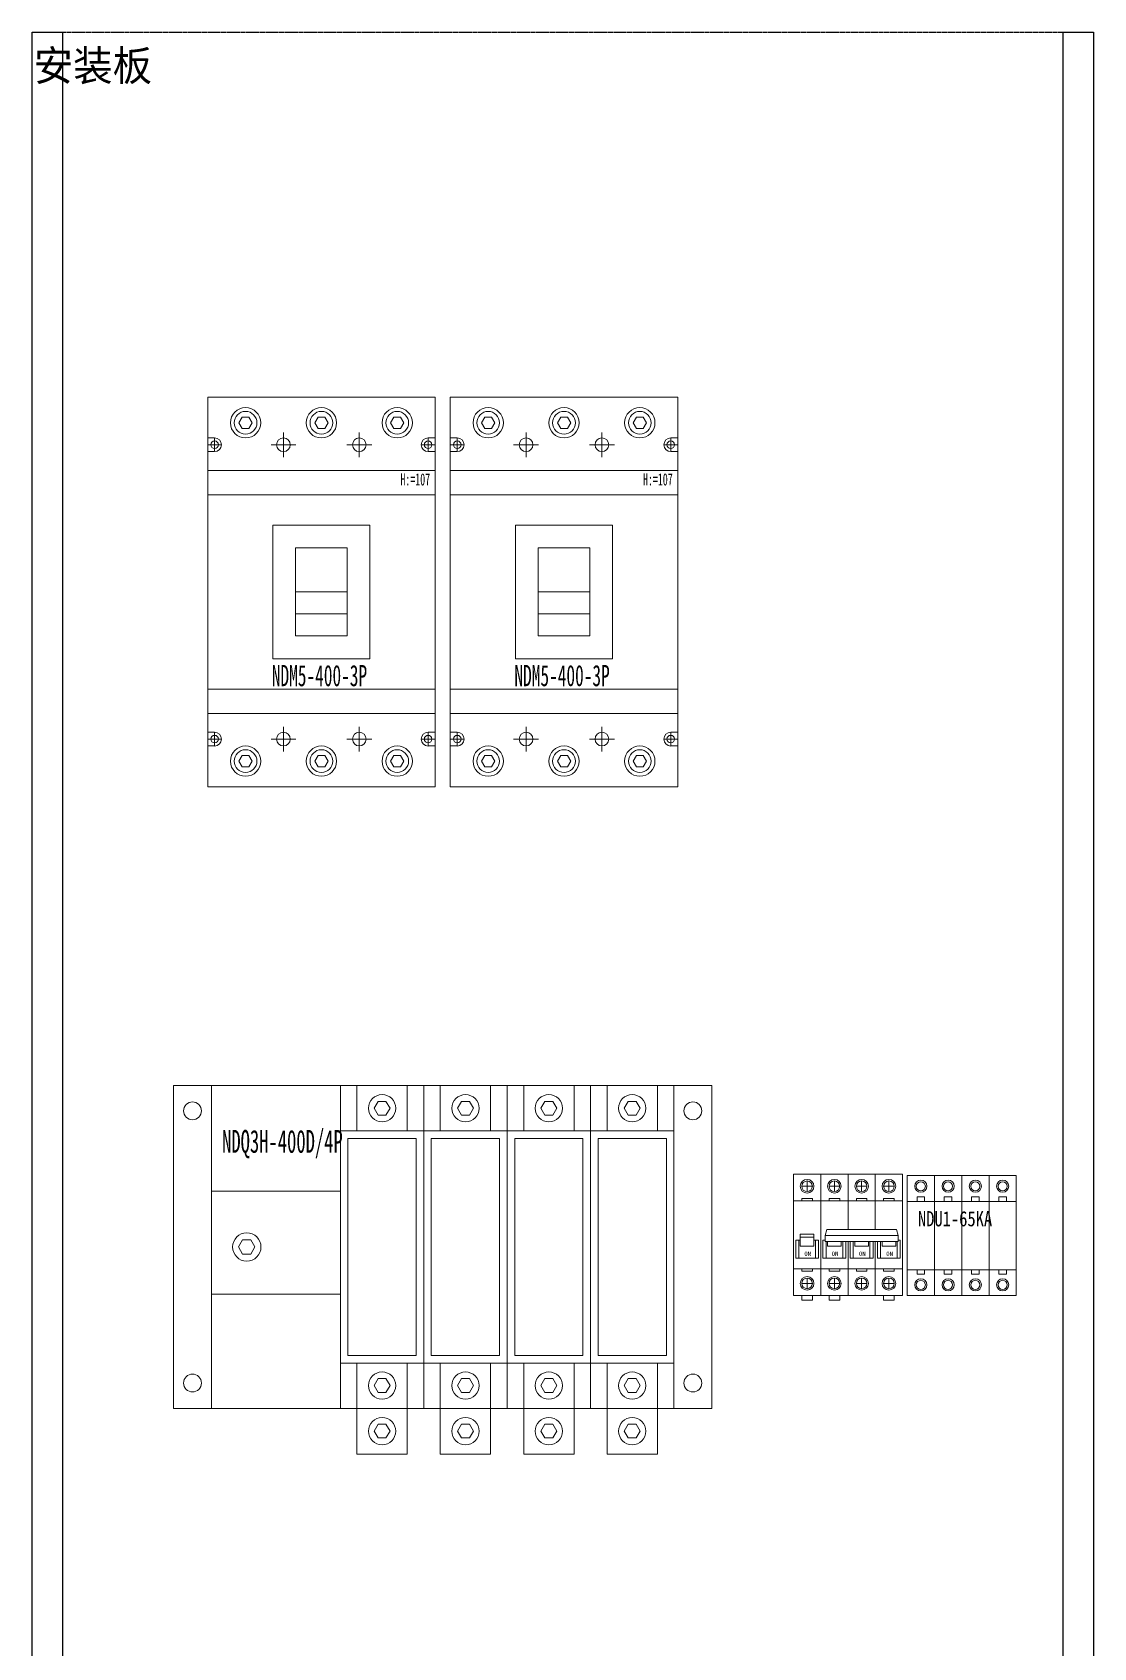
# Model space of a CAD drawing. Extents: x 315613 to 316313, y 295845 to 298045.
# Drawn here: x 315613 to 316313, y 296980 to 298045 of the extents above; entities that cross this region are included whole.
import ezdxf
from ezdxf.enums import TextEntityAlignment as Align

# ---------------------------------------------------------------- set-up
doc = ezdxf.new("R2010")
doc.units = 0
doc.header["$MEASUREMENT"] = 0
doc.linetypes.add('DASHED', pattern=[0.75, 0.5, -0.25])
doc.layers.add('E-UNIV-NOTE', color=6, linetype='Continuous')
doc.layers.add('布置图', color=30, linetype='Continuous')
doc.layers.add('细线', color=7, linetype='Continuous', lineweight=0)
doc.styles.add('宋', font='', dxfattribs={"width": 0.7})
doc.styles.add('宋体', font='', dxfattribs={"width": 0.8})
doc.styles.add('正常', font='')
doc.styles.get('宋').set_extended_font_data('SimSun')
doc.styles.get('宋体').set_extended_font_data('NSimSun')
doc.styles.get('正常').set_extended_font_data('FangSong_GB2312')

# ---------------------------------------------------------------- blocks, each defined once
blk = doc.blocks.new('Manufacturer光辉PartName塑壳断路器Series400ShellFrameLimitingCurrentRemarkPartTypeMinCurrent300MaxCurrent400Poles3PMinPower0MaxPower0LibType2DelFlgfalseUpdateDate')
at = {"layer": '细线'}
for p, q in [((-70.4, 101.5), (-75, 101.5)), ((-75, 97), (-65.9, 97)), ((-70.4, 101.5), (-70.4, 92.5)), ((-33.2, 97), (-16.8, 97)), ((-25, 105.2), (-25, 88.8)), ((16.8, 97), (33.2, 97)), ((25, 105.2), (25, 88.8)), ((75, 97), (65.9, 97)), ((70.4, 101.5), (70.4, 92.5)), ((70.4, 101.5), (75, 101.5)), ((-70.4, 92.5), (-75, 92.5)), ((70.4, 92.5), (75, 92.5)), ((-70.4, -92.5), (-75, -92.5)), ((-70.4, -101.5), (-70.4, -92.5)), ((-25, -105.2), (-25, -88.8)), ((25, -105.2), (25, -88.8)), ((70.4, -101.5), (70.4, -92.5)), ((70.4, -92.5), (75, -92.5)), ((-75, -97), (-65.9, -97)), ((-70.4, -101.5), (-75, -101.5)), ((-33.2, -97), (-16.8, -97)), ((16.8, -97), (33.2, -97)), ((75, -97), (65.9, -97)), ((70.4, -101.5), (75, -101.5))]:
    blk.add_line(p, q, dxfattribs=at)
for points in [[(-75, 128.5), (75, 128.5), (75, -128.5), (-75, -128.5)], [(-75, -80), (75, -80), (75, 80), (-75, 80)], [(-75, -64), (75, -64), (75, 64), (-75, 64)], [(-32, -44), (32, -44), (32, 44), (-32, 44)], [(-17, -29), (17, -29), (17, 29), (-17, 29)], [(-17, 0), (17, 0), (17, -29), (-17, -29)], [(17, -14.5), (-17, -14.5), (-17, 0), (17, 0)]]:
    blk.add_lwpolyline(points, close=True, dxfattribs=at)
at = {"layer": '细线', "color": 7}
for points in [[(-45.6, 111.5), (-47.8, 115.3), (-52.2, 115.3), (-54.4, 111.5), (-52.2, 107.7), (-47.8, 107.7)], [(4.4, 111.5), (2.2, 115.3), (-2.2, 115.3), (-4.4, 111.5), (-2.2, 107.7), (2.2, 107.7)], [(54.4, 111.5), (52.2, 115.3), (47.8, 115.3), (45.6, 111.5), (47.8, 107.7), (52.2, 107.7)], [(-45.6, -111.5), (-47.8, -115.3), (-52.2, -115.3), (-54.4, -111.5), (-52.2, -107.7), (-47.8, -107.7)], [(4.4, -111.5), (2.2, -115.3), (-2.2, -115.3), (-4.4, -111.5), (-2.2, -107.7), (2.2, -107.7)], [(54.4, -111.5), (52.2, -115.3), (47.8, -115.3), (45.6, -111.5), (47.8, -107.7), (52.2, -107.7)]]:
    blk.add_lwpolyline(points, close=True, dxfattribs=at)
at = {"layer": '细线'}
for centre, radius in [((-50, 111.5), 10), ((0, 111.5), 10), ((50, 111.5), 10), ((-70.4, 97), 2.5), ((-25, 97), 4.5), ((25, 97), 4.5), ((70.4, 97), 2.5), ((-70.4, -97), 2.5), ((-25, -97), 4.5), ((25, -97), 4.5), ((70.4, -97), 2.5), ((-50, -111.5), 10), ((0, -111.5), 10), ((50, -111.5), 10)]:
    blk.add_circle(centre, radius, dxfattribs=at)
at = {"layer": '细线', "color": 7}
for centre in [(-50, 111.5), (0, 111.5), (50, 111.5), (-50, -111.5), (0, -111.5), (50, -111.5)]:
    blk.add_circle(centre, 7.49, dxfattribs=at)
at = {"layer": '细线'}
for centre, start, end in [((-70.4, 97), 270, 90), ((70.4, 97), 90, 270), ((-70.4, -97), 270, 90), ((70.4, -97), 90, 270)]:
    blk.add_arc(centre, 4.53, start, end, dxfattribs=at)
at = {"layer": '细线', "color": 7, "attachment_point": 1, "style": '宋'}
for s, insert, char_height, width in [('\\pxql;{\\fFangSong_GB2312|b0|i0|c134|p49;\\W0.6;H:=107}', (52.1, 78.2), 8, 22.869), ('\\pxql;{\\fFangSong_GB2312|b0|i0|c134|p49;\\W0.6;NDM5-400-3P}', (-32.7, -48.1), 14, 68.971)]:
    blk.add_mtext(s, dxfattribs=dict(at, insert=insert, char_height=char_height, width=width))
blk = doc.blocks.new('Manufacturer光辉PartName双电源自动转换开关Series400ShellFrameLimitingCurrentRemarkPartTypeMinCurrent250MaxCurrent400Poles4PMinPower0MaxPower0LibType2DelFlgfalseUpdateDate')
at = {"layer": '细线'}
for points in [[(-177.5, -91.5), (177.5, -91.5), (177.5, 121.5), (-177.5, 121.5)], [(-177.5, -91.5), (-152.5, -91.5), (-152.5, 121.5), (-177.5, 121.5)], [(-12.5, -91.5), (-67.5, -91.5), (-67.5, 121.5), (-12.5, 121.5)], [(-56.6, 91.5), (-23.4, 91.5), (-23.4, 121.5), (-56.6, 121.5)], [(42.5, -91.5), (-12.5, -91.5), (-12.5, 121.5), (42.5, 121.5)], [(-1.6, 91.5), (31.6, 91.5), (31.6, 121.5), (-1.6, 121.5)], [(97.5, -91.5), (42.5, -91.5), (42.5, 121.5), (97.5, 121.5)], [(53.4, 91.5), (86.6, 91.5), (86.6, 121.5), (53.4, 121.5)], [(152.5, -91.5), (97.5, -91.5), (97.5, 121.5), (152.5, 121.5)], [(108.4, 91.5), (141.6, 91.5), (141.6, 121.5), (108.4, 121.5)], [(177.5, -91.5), (152.5, -91.5), (152.5, 121.5), (177.5, 121.5)], [(-34.7, 106.4), (-37.4, 110.9), (-42.6, 110.9), (-45.3, 106.4), (-42.6, 101.8), (-37.4, 101.8)], [(20.3, 106.4), (17.6, 110.9), (12.4, 110.9), (9.7, 106.4), (12.4, 101.8), (17.6, 101.8)], [(75.3, 106.4), (72.6, 110.9), (67.4, 110.9), (64.7, 106.4), (67.4, 101.8), (72.6, 101.8)], [(130.3, 106.4), (127.6, 110.9), (122.4, 110.9), (119.7, 106.4), (122.4, 101.8), (127.6, 101.8)], [(-67.5, 91.5), (-12.5, 91.5), (-12.5, -61.5), (-67.5, -61.5)], [(-62.5, 86.5), (-17.5, 86.5), (-17.5, -56.5), (-62.5, -56.5)], [(-12.5, 91.5), (42.5, 91.5), (42.5, -61.5), (-12.5, -61.5)], [(-7.5, 86.5), (37.5, 86.5), (37.5, -56.5), (-7.5, -56.5)], [(42.5, 91.5), (97.5, 91.5), (97.5, -61.5), (42.5, -61.5)], [(47.5, 86.5), (92.5, 86.5), (92.5, -56.5), (47.5, -56.5)], [(97.5, 91.5), (152.5, 91.5), (152.5, -61.5), (97.5, -61.5)], [(102.5, 86.5), (147.5, 86.5), (147.5, -56.5), (102.5, -56.5)], [(-152.5, 51.8), (-67.5, 51.8), (-67.5, -16.2), (-152.5, -16.2)], [(-123.8, 15), (-126.5, 19.7), (-132, 19.7), (-134.7, 15), (-132, 10.3), (-126.5, 10.3)], [(-56.6, -61.5), (-23.4, -61.5), (-23.4, -91.5), (-56.6, -91.5)], [(-1.6, -61.5), (31.6, -61.5), (31.6, -91.5), (-1.6, -91.5)], [(53.4, -61.5), (86.6, -61.5), (86.6, -91.5), (53.4, -91.5)], [(108.4, -61.5), (141.6, -61.5), (141.6, -91.5), (108.4, -91.5)], [(-34.7, -76.4), (-37.4, -80.9), (-42.6, -80.9), (-45.3, -76.4), (-42.6, -71.8), (-37.4, -71.8)], [(20.3, -76.4), (17.6, -80.9), (12.4, -80.9), (9.7, -76.4), (12.4, -71.8), (17.6, -71.8)], [(75.3, -76.4), (72.6, -80.9), (67.4, -80.9), (64.7, -76.4), (67.4, -71.8), (72.6, -71.8)], [(130.3, -76.4), (127.6, -80.9), (122.4, -80.9), (119.7, -76.4), (122.4, -71.8), (127.6, -71.8)], [(-56.6, -91.5), (-23.4, -91.5), (-23.4, -121.5), (-56.6, -121.5)], [(-1.6, -91.5), (31.6, -91.5), (31.6, -121.5), (-1.6, -121.5)], [(53.4, -91.5), (86.6, -91.5), (86.6, -121.5), (53.4, -121.5)], [(108.4, -91.5), (141.6, -91.5), (141.6, -121.5), (108.4, -121.5)], [(-34.7, -106.4), (-37.4, -110.9), (-42.6, -110.9), (-45.3, -106.4), (-42.6, -101.8), (-37.4, -101.8)], [(20.3, -106.4), (17.6, -110.9), (12.4, -110.9), (9.7, -106.4), (12.4, -101.8), (17.6, -101.8)], [(75.3, -106.4), (72.6, -110.9), (67.4, -110.9), (64.7, -106.4), (67.4, -101.8), (72.6, -101.8)], [(130.3, -106.4), (127.6, -110.9), (122.4, -110.9), (119.7, -106.4), (122.4, -101.8), (127.6, -101.8)]]:
    blk.add_lwpolyline(points, close=True, dxfattribs=at)
for centre, radius in [((-165, 104.7), 5.89), ((-40, 106.4), 8.99), ((15, 106.4), 8.99), ((70, 106.4), 8.99), ((125, 106.4), 8.99), ((165, 104.7), 5.89), ((-129.2, 15), 9.36), ((-165, -74.7), 5.89), ((-40, -76.4), 8.99), ((15, -76.4), 8.99), ((70, -76.4), 8.99), ((125, -76.4), 8.99), ((165, -74.7), 5.89), ((-40, -106.4), 8.99), ((15, -106.4), 8.99), ((70, -106.4), 8.99), ((125, -106.4), 8.99)]:
    blk.add_circle(centre, radius, dxfattribs=at)
at = {"layer": '细线', "insert": (-145.5, 92.1), "char_height": 15, "width": 73.897, "attachment_point": 1, "style": '宋体'}
blk.add_mtext('\\pxql;{\\fFangSong_GB2312|b0|i0|c134|p49;\\W0.6;NDQ3H-400D/4P}', dxfattribs=at)
blk = doc.blocks.new('Manufacturer上海良信PartName电涌保护器SeriesNDU1ShellFrameLimitingCurrentRemarkPartTypeMinCurrent0MaxCurrent0Poles4PMinPower0MaxPower0LibType3DelFlgfalseUpdateDate2023-01-0100000')
at = {"color": 7, "linetype": 'Continuous', "lineweight": 15}
for p, q in [((-18, 39.5), (-36, 39.5)), ((-36, 39.5), (-36, 22.5)), ((-18, 22.5), (-18, 39.5)), ((36, 39.5), (-18, 39.5)), ((0, 22.5), (0, 39.5)), ((18, 22.5), (18, 39.5)), ((36, 39.5), (36, 22.5)), ((-36, 22.5), (-36, -22.5)), ((-18, 22.5), (-36, 22.5)), ((-24.5, 25.5), (-29.5, 25.5)), ((-29.5, 25.5), (-29.5, 22.5)), ((-24.5, 22.5), (-24.5, 25.5)), ((-18, -22.5), (-18, 22.5)), ((36, 22.5), (-18, 22.5)), ((-6.5, 25.5), (-11.5, 25.5)), ((-11.5, 25.5), (-11.5, 22.5)), ((-6.5, 22.5), (-6.5, 25.5)), ((0, -22.5), (0, 22.5)), ((11.5, 25.5), (6.5, 25.5)), ((6.5, 25.5), (6.5, 22.5)), ((11.5, 22.5), (11.5, 25.5)), ((18, -22.5), (18, 22.5)), ((29.5, 25.5), (24.5, 25.5)), ((24.5, 25.5), (24.5, 22.5)), ((29.5, 22.5), (29.5, 25.5)), ((36, 22.5), (36, -22.5)), ((-36, -22.5), (-18, -22.5)), ((-36, -22.5), (-36, -39.5)), ((-29.5, -25.5), (-29.5, -22.5)), ((-24.5, -25.5), (-29.5, -25.5)), ((-24.5, -22.5), (-24.5, -25.5)), ((-18, -39.5), (-18, -22.5)), ((-18, -22.5), (36, -22.5)), ((-11.5, -25.5), (-11.5, -22.5)), ((-6.5, -25.5), (-11.5, -25.5)), ((-6.5, -22.5), (-6.5, -25.5)), ((0, -39.5), (0, -22.5)), ((6.5, -25.5), (6.5, -22.5)), ((11.5, -25.5), (6.5, -25.5)), ((11.5, -22.5), (11.5, -25.5)), ((18, -39.5), (18, -22.5)), ((24.5, -25.5), (24.5, -22.5)), ((29.5, -25.5), (24.5, -25.5)), ((29.5, -22.5), (29.5, -25.5)), ((36, -22.5), (36, -39.5)), ((-36, -39.5), (-18, -39.5)), ((-18, -39.5), (36, -39.5))]:
    blk.add_line(p, q, dxfattribs=at)
for centre, radius in [((-27, 32.5), 4), ((-27, 32.5), 3), ((-9, 32.5), 4), ((-9, 32.5), 3), ((9, 32.5), 4), ((9, 32.5), 3), ((27, 32.5), 4), ((27, 32.5), 3), ((-27, -32.5), 4), ((-27, -32.5), 3), ((-9, -32.5), 4), ((-9, -32.5), 3), ((9, -32.5), 4), ((9, -32.5), 3), ((27, -32.5), 4), ((27, -32.5), 3)]:
    blk.add_circle(centre, radius, dxfattribs=at)
at = {"layer": 'E-UNIV-NOTE', "style": '宋体', "width": 0.8}
blk.add_text('NDU1-65KA', height=10, dxfattribs=at).set_placement((-28.9, 6.1))
blk = doc.blocks.new('Manufacturer光辉PartName微型断路器Series4PShellFrameLimitingCurrentRemarkPartTypeMinCurrent1MaxCurrent63Poles4PMinPower0MaxPower0LibType2DelFlgfalseUpdateDate')
at = {"layer": '细线'}
for p, q in [((-30.5, 33.5), (-23.5, 33.5)), ((-27, 37), (-27, 30)), ((-12.5, 33.5), (-5.5, 33.5)), ((-9, 37), (-9, 30)), ((5.5, 33.5), (12.5, 33.5)), ((9, 37), (9, 30)), ((23.5, 33.5), (30.5, 33.5)), ((27, 37), (27, 30)), ((-30.5, -30.5), (-23.5, -30.5)), ((-27, -34), (-27, -27)), ((-12.5, -30.5), (-5.5, -30.5)), ((-9, -34), (-9, -27)), ((5.5, -30.5), (12.5, -30.5)), ((9, -34), (9, -27)), ((23.5, -30.5), (30.5, -30.5)), ((27, -34), (27, -27))]:
    blk.add_line(p, q, dxfattribs=at)
for points in [[(-36, -38.5), (-18, -38.5), (-18, 41.5), (-36, 41.5)], [(-36, -21), (-18, -21), (-18, 24), (-36, 24)], [(-30.5, 25.5), (-23.5, 25.5), (-23.5, 24), (-30.5, 24)], [(-12.5, 25.5), (-5.5, 25.5), (-5.5, 24), (-12.5, 24)], [(5.5, 25.5), (12.5, 25.5), (12.5, 24), (5.5, 24)], [(23.5, 25.5), (30.5, 25.5), (30.5, 24), (23.5, 24)], [(-31.5, -6), (-22.5, -6), (-22.5, 2), (-31.5, 2)], [(-31.5, 2), (-22.5, 2), (-22.5, 0), (-31.5, 0)], [(33, 1), (-15, 1), (-14, 5), (32, 5)], [(-15, -3), (33, -3), (33, 1), (-15, 1)], [(-30.5, -22.5), (-23.5, -22.5), (-23.5, -21), (-30.5, -21)], [(-12.5, -22.5), (-5.5, -22.5), (-5.5, -21), (-12.5, -21)], [(5.5, -22.5), (12.5, -22.5), (12.5, -21), (5.5, -21)], [(23.5, -22.5), (30.5, -22.5), (30.5, -21), (23.5, -21)], [(-30.5, -41.5), (-23.5, -41.5), (-23.5, -38.5), (-30.5, -38.5)], [(-12.5, -41.5), (-5.5, -41.5), (-5.5, -38.5), (-12.5, -38.5)], [(23.5, -41.5), (30.5, -41.5), (30.5, -38.5), (23.5, -38.5)]]:
    blk.add_lwpolyline(points, close=True, dxfattribs=at)
for points in [[(0, 5), (0, 41.5), (-18, 41.5), (-18, -38.5), (0, -38.5), (0, -3)], [(18, 5), (18, 41.5), (0, 41.5), (0, 5)], [(18, -3), (18, -38.5), (36, -38.5), (36, 41.5), (18, 41.5), (18, 5)], [(0, 5), (0, 24), (-18, 24), (-18, -21), (0, -21), (0, -3)], [(18, 5), (18, 24), (0, 24), (0, 5)], [(18, -3), (18, -21), (36, -21), (36, 24), (18, 24), (18, 5)], [(-31.5, -2), (-34.5, -2), (-34.5, -14), (-19.5, -14), (-19.5, -2), (-22.5, -2)], [(-31.5, -2), (-32.5, -2), (-32.5, -14), (-21.5, -14), (-21.5, -2), (-22.5, -2)], [(-15, -2), (-16.5, -2), (-16.5, -14), (-1.5, -14), (-1.5, -3)], [(-14.5, -3), (-14.5, -14), (-3.5, -14), (-3.5, -3)], [(-13.5, -3), (-13.5, -6), (-4.5, -6), (-4.5, -3)], [(0, -3), (0, -38.5), (18, -38.5), (18, -3)], [(0, -3), (0, -21), (18, -21), (18, -3)], [(1.5, -3), (1.5, -14), (16.5, -14), (16.5, -3)], [(3.5, -3), (3.5, -14), (14.5, -14), (14.5, -3)], [(4.5, -3), (4.5, -6), (13.5, -6), (13.5, -3)], [(19.5, -3), (19.5, -14), (34.5, -14), (34.5, -2), (33, -2)], [(21.5, -3), (21.5, -14), (32.5, -14), (32.5, -3)], [(22.5, -3), (22.5, -6), (31.5, -6), (31.5, -3)]]:
    blk.add_lwpolyline(points, dxfattribs=at)
for centre, radius in [((-27, 33.5), 4.5), ((-27, 33.5), 3.5), ((-9, 33.5), 4.5), ((-9, 33.5), 3.5), ((9, 33.5), 4.5), ((9, 33.5), 3.5), ((27, 33.5), 4.5), ((27, 33.5), 3.5), ((-27, -30.5), 4.5), ((-27, -30.5), 3.5), ((-9, -30.5), 4.5), ((-9, -30.5), 3.5), ((9, -30.5), 4.5), ((9, -30.5), 3.5), ((27, -30.5), 4.5), ((27, -30.5), 3.5)]:
    blk.add_circle(centre, radius, dxfattribs=at)
at = {"layer": '细线', "color": 2, "lineweight": 15, "style": '正常'}
for p in [(-28.8, -12.4), (-10.8, -12.4), (7.2, -12.4), (25.2, -12.4)]:
    blk.add_text('ON', height=2.85, dxfattribs=at).set_placement(p)

msp = doc.modelspace()

# ---------------------------------------------------------------- linework, layer by layer
at = {"color": 2}
for points in [[(315612.6, 298044.7), (315632.6, 298044.7), (315632.6, 295844.7), (315612.6, 295844.7)], [(316292.6, 298044.7), (316312.6, 298044.7), (316312.6, 295844.7), (316292.6, 295844.7)]]:
    msp.add_lwpolyline(points, close=True, dxfattribs=at)
at = {"layer": '布置图', "linetype": 'DASHED'}
msp.add_lwpolyline([(315612.6, 298044.7), (316312.6, 298044.7), (316312.6, 295844.7), (315612.6, 295844.7)], close=True, dxfattribs=at)

# ---------------------------------------------------------------- block references
for name, p in [('Manufacturer光辉PartName塑壳断路器Series400ShellFrameLimitingCurrentRemarkPartTypeMinCurrent300MaxCurrent400Poles3PMinPower0MaxPower0LibType2DelFlgfalseUpdateDate', (315803.3, 297675.8)), ('Manufacturer光辉PartName塑壳断路器Series400ShellFrameLimitingCurrentRemarkPartTypeMinCurrent300MaxCurrent400Poles3PMinPower0MaxPower0LibType2DelFlgfalseUpdateDate', (315963.3, 297675.8)), ('Manufacturer光辉PartName双电源自动转换开关Series400ShellFrameLimitingCurrentRemarkPartTypeMinCurrent250MaxCurrent400Poles4PMinPower0MaxPower0LibType2DelFlgfalseUpdateDate', (315883.3, 297229.1)), ('Manufacturer光辉PartName微型断路器Series4PShellFrameLimitingCurrentRemarkPartTypeMinCurrent1MaxCurrent63Poles4PMinPower0MaxPower0LibType2DelFlgfalseUpdateDate', (316150.6, 297250.6)), ('Manufacturer上海良信PartName电涌保护器SeriesNDU1ShellFrameLimitingCurrentRemarkPartTypeMinCurrent0MaxCurrent0Poles4PMinPower0MaxPower0LibType3DelFlgfalseUpdateDate2023-01-0100000', (316225.6, 297251.6))]:
    msp.add_blockref(name, p)

# ---------------------------------------------------------------- texts
at = {"color": 0}
msp.add_text('安装板', height=20, dxfattribs=at).set_placement((315613.6, 298022.7), align=Align.MIDDLE_LEFT)

doc.saveas('drawing.dxf')
